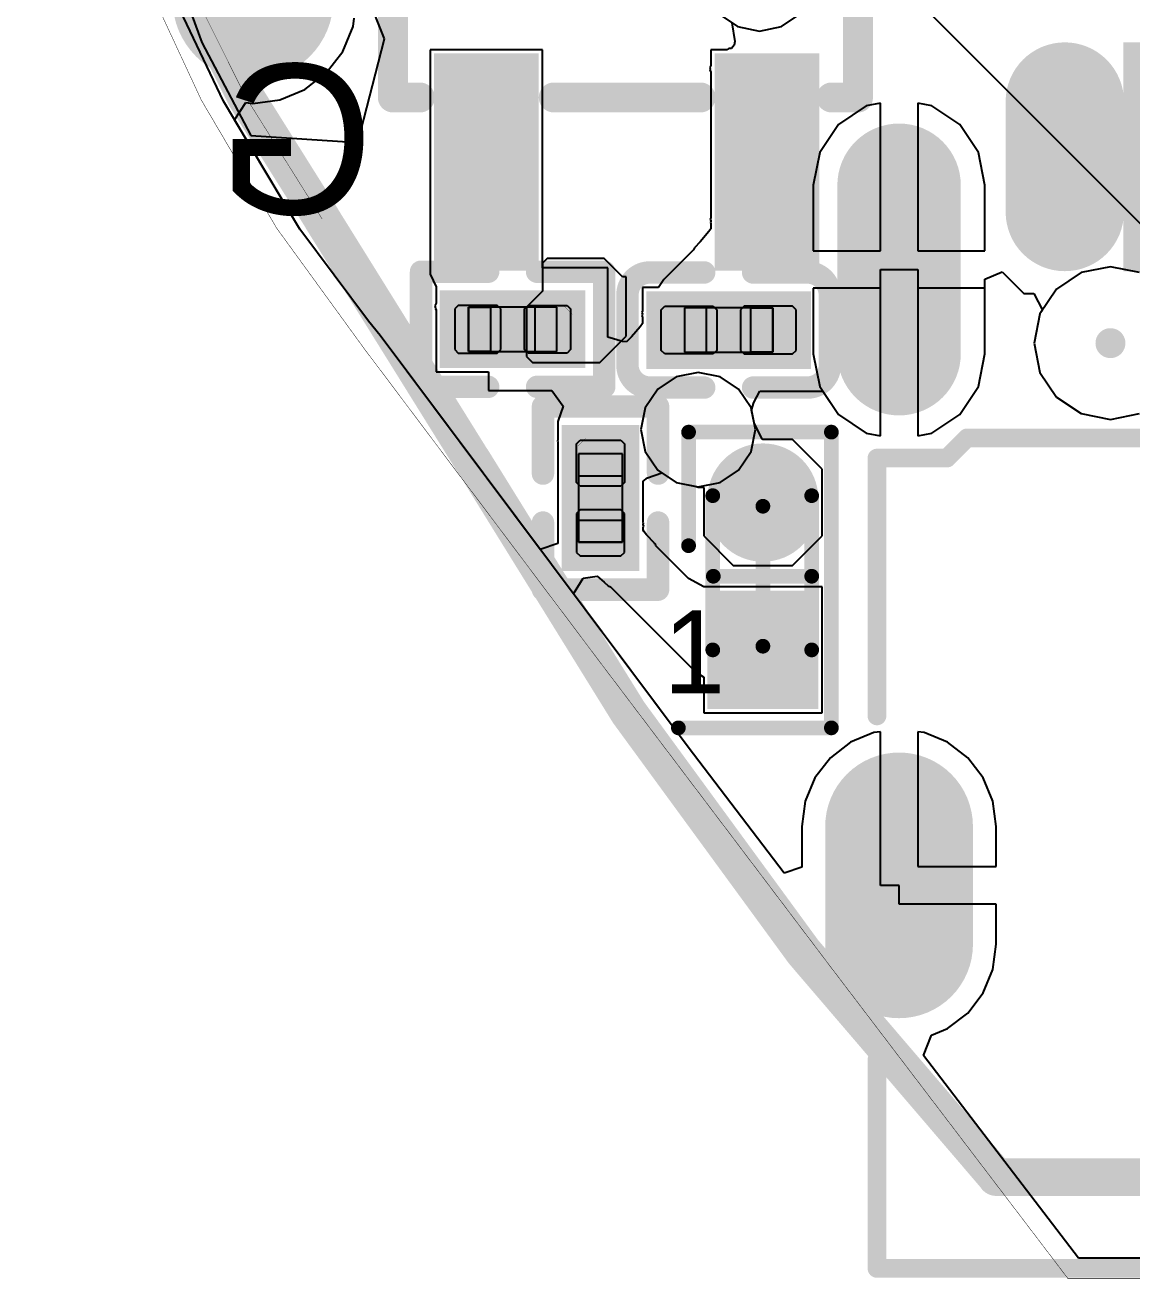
# Model space of a CAD drawing. Header units: millimetres. Extents: x 68 to 210, y 61 to 114.
# Drawn here: x 69.12 to 76.64, y 68.25 to 76.76 of the extents above; entities that cross this region are included whole.
import ezdxf

# ---------------------------------------------------------------- set-up
doc = ezdxf.new("R2010")
doc.units = ezdxf.units.MM
for name, color, linetype in [('BottomLayer', 5, 'Continuous'), ('BottomOverlay', 54, 'Continuous'), ('BottomPaste', 16, 'Continuous'), ('BottomSolder', 6, 'Continuous'), ('KeepOutLayer', 6, 'Continuous'), ('Mechanical13', 56, 'Continuous'), ('Mechanical15', 56, 'Continuous'), ('Mechanical4', 56, 'Continuous'), ('Mechanical5', 56, 'Continuous'), ('MidLayer1', 16, 'Continuous'), ('MidLayer2', 76, 'Continuous'), ('MultiLayer', 9, 'Continuous'), ('TopLayer', 1, 'Continuous'), ('TopOverlay', 2, 'Continuous'), ('TopSolder', 216, 'Continuous')]:
    doc.layers.add(name, color=color, linetype=linetype)

msp = doc.modelspace()

# ---------------------------------------------------------------- linework, layer by layer
at = {"layer": 'BottomLayer'}
for p, q in [((69.8475, 77.9475), (70.3224, 76.6445)), ((71.5645, 76.6699), (71.1454, 77.7138)), ((71.3509, 76.7543), (71.3582, 76.8096)), ((73.921, 76.7797), (73.9426, 76.6514)), ((71.2806, 76.5843), (71.3509, 76.7543)), ((70.3224, 76.6445), (70.6552, 76.0146)), ((71.3816, 75.9663), (71.5645, 76.6699)), ((72.6364, 76.5962), (71.8744, 76.5962)), ((71.8744, 76.5962), (71.8744, 75.0722)), ((72.6364, 75.1149), (72.6364, 76.5962)), ((73.8871, 76.5962), (73.7794, 76.5962)), ((73.7794, 76.5962), (73.7794, 76.4893)), ((73.9023, 76.6035), (73.8871, 76.5962)), ((73.9197, 76.6044), (73.9023, 76.6035)), ((73.9384, 76.628), (73.9197, 76.6044)), ((73.9426, 76.6514), (73.9384, 76.628)), ((71.1686, 76.4384), (71.2806, 76.5843)), ((71.0227, 76.3265), (71.1686, 76.4384)), ((73.7749, 76.4668), (73.7721, 76.459)), ((73.7721, 76.459), (73.7794, 76.4439)), ((73.7794, 76.4893), (73.7722, 76.4746)), ((73.7722, 76.4746), (73.7749, 76.4668)), ((73.7794, 76.4439), (73.7794, 75.4556)), ((70.6704, 76.2321), (70.8528, 76.2561)), ((70.8528, 76.2561), (71.0227, 76.3265)), ((70.5457, 76.1204), (70.6231, 76.2383)), ((70.6231, 76.2383), (70.6704, 76.2321)), ((70.9898, 75.3795), (70.5457, 76.1204)), ((70.6552, 76.0146), (71.3816, 75.9663)), ((73.7794, 75.4556), (73.775, 75.4453)), ((73.775, 75.4453), (73.7794, 75.4345)), ((73.7794, 75.4332), (73.7768, 75.4221)), ((73.7768, 75.4221), (73.7794, 75.4179)), ((73.7794, 75.4345), (73.7794, 75.4332)), ((73.7794, 75.4179), (73.7794, 75.3813)), ((71.4539, 74.7536), (70.9898, 75.3795)), ((73.7663, 75.3629), (73.7066, 75.2931)), ((73.7794, 75.3813), (73.7663, 75.3629)), ((73.6615, 75.2382), (73.461, 75.0378)), ((73.667, 75.2522), (73.6615, 75.2382)), ((73.7066, 75.2931), (73.667, 75.2522)), ((72.6669, 75.1789), (72.6364, 75.1484)), ((72.6364, 75.1484), (72.6364, 74.9579)), ((73.0555, 75.1789), (72.6669, 75.1789)), ((73.1799, 75.0545), (73.0555, 75.1789)), ((71.8744, 75.0722), (71.8744, 75.0722)), ((71.8744, 75.0722), (71.9133, 74.9879)), ((73.0805, 75.1149), (72.6364, 75.1149)), ((73.0805, 74.6462), (73.0805, 75.1149)), ((74.9299, 73.9759), (74.9299, 75.1048)), ((74.9299, 75.1048), (75.1839, 75.1048)), ((75.1839, 75.1048), (75.1839, 73.9759)), ((75.6396, 75.0402), (75.7569, 75.0888)), ((75.7569, 75.0888), (75.9049, 74.9408)), ((71.9133, 74.9879), (71.9133, 74.8757)), ((73.2053, 75.0545), (73.1799, 75.0545)), ((73.2053, 74.6531), (73.2053, 75.0545)), ((73.4244, 74.983), (73.3146, 74.983)), ((73.3146, 74.983), (73.3146, 74.8196)), ((73.461, 75.0378), (73.4244, 74.983)), ((75.6396, 74.5333), (75.6396, 75.0402)), ((72.6364, 74.9579), (72.5272, 74.8487)), ((75.9049, 74.9408), (75.9707, 74.9408)), ((75.9707, 74.9408), (76.0306, 74.8288)), ((71.9133, 74.8757), (71.9059, 74.8578)), ((71.9059, 74.8578), (71.909, 74.8504)), ((71.909, 74.8504), (71.9067, 74.8427)), ((71.9067, 74.8427), (71.9133, 74.8307)), ((71.9133, 74.8307), (71.9133, 74.4099)), ((72.5272, 74.8487), (72.5272, 74.5134)), ((73.3146, 74.8196), (73.3108, 74.8123)), ((73.3108, 74.8123), (73.3144, 74.8009)), ((76.0134, 74.803), (75.974, 74.6048)), ((76.0306, 74.8288), (76.0134, 74.803)), ((71.5352, 74.6558), (71.4539, 74.7536)), ((73.3146, 74.7387), (73.299, 74.7166)), ((73.3144, 74.8009), (73.3106, 74.7895)), ((73.3106, 74.7895), (73.3146, 74.7817)), ((73.3146, 74.7817), (73.3146, 74.7387)), ((72.6206, 73.2043), (71.5352, 74.6558)), ((71.5352, 74.6558), (71.5352, 74.6558)), ((73.025, 74.4728), (73.2053, 74.6531)), ((73.1801, 74.6152), (73.0805, 74.6462)), ((73.2407, 74.6482), (73.2075, 74.614)), ((73.299, 74.7166), (73.2407, 74.6482)), ((73.2075, 74.614), (73.1801, 74.6152)), ((75.974, 74.6048), (76.0134, 74.4066)), ((72.5272, 74.5134), (72.5678, 74.4728)), ((72.5678, 74.4728), (73.025, 74.4728)), ((75.5952, 74.3103), (75.6396, 74.5333)), ((71.9133, 74.4099), (72.2694, 74.4099)), ((72.2694, 74.4099), (72.2694, 74.2829)), ((76.0134, 74.4066), (76.1257, 74.2386)), ((75.4689, 74.1213), (75.5952, 74.3103)), ((72.2694, 74.2829), (72.6995, 74.2829)), ((72.6995, 74.2829), (72.7754, 74.1764)), ((74.071, 74.2025), (74.1113, 74.278)), ((74.1113, 74.278), (74.5402, 74.278)), ((74.5402, 74.278), (74.6449, 74.1213)), ((76.1257, 74.2386), (76.2937, 74.1263)), ((72.7754, 74.1764), (72.7411, 74.0736)), ((74.0551, 74.151), (74.071, 74.2025)), ((74.0723, 74.0643), (74.0551, 74.151)), ((76.2937, 74.1263), (76.4919, 74.0869)), ((76.4919, 74.0869), (76.6901, 74.1263)), ((72.7411, 74.0736), (72.7411, 74.0736)), ((72.7411, 74.0736), (72.7411, 73.9483)), ((74.1267, 73.9528), (74.0723, 74.0643)), ((74.6449, 74.1213), (74.8339, 73.995)), ((75.2799, 73.995), (75.4689, 74.1213)), ((74.1316, 73.9498), (74.1267, 73.9528)), ((74.8339, 73.995), (74.9299, 73.9759)), ((75.1839, 73.9759), (75.2799, 73.995)), ((72.7411, 73.9483), (72.7379, 73.9405)), ((72.7379, 73.9405), (72.7411, 73.9327)), ((72.7411, 73.9258), (72.7395, 73.9193)), ((72.7395, 73.9193), (72.7411, 73.9167)), ((72.7411, 73.9327), (72.7411, 73.9258)), ((72.7411, 73.9167), (72.7411, 73.2444)), ((74.3334, 73.9498), (74.1316, 73.9498)), ((74.5344, 73.7488), (74.3334, 73.9498)), ((73.3489, 73.6911), (73.4461, 73.7249)), ((73.4461, 73.7249), (73.5444, 73.6592)), ((74.5344, 73.2968), (74.5344, 73.7488)), ((73.3191, 73.6686), (73.3489, 73.6911)), ((73.3191, 73.3907), (73.3191, 73.6686)), ((73.5444, 73.6592), (73.6804, 73.6322)), ((73.6804, 73.6322), (73.6929, 73.6267)), ((73.6929, 73.6267), (73.7165, 73.6263)), ((73.7165, 73.6263), (73.7304, 73.6251)), ((73.7304, 73.6251), (73.7304, 73.625)), ((73.7304, 73.625), (73.7304, 73.2968)), ((73.3226, 73.3845), (73.3191, 73.3907)), ((73.3191, 73.3528), (73.3233, 73.3617)), ((73.3193, 73.373), (73.3226, 73.3845)), ((73.3233, 73.3617), (73.3193, 73.373)), ((73.3191, 73.336), (73.3191, 73.3528)), ((73.3269, 73.3249), (73.3191, 73.336)), ((73.3432, 73.3048), (73.3269, 73.3249)), ((73.3974, 73.2467), (73.3432, 73.3048)), ((73.7304, 73.2968), (73.9314, 73.0958)), ((74.3334, 73.0958), (74.5344, 73.2968)), ((72.7411, 73.2444), (72.6206, 73.2043)), ((73.399, 73.2424), (73.3974, 73.2467)), ((73.403, 73.2403), (73.399, 73.2424)), ((73.4066, 73.2284), (73.403, 73.2403)), ((73.6279, 73.0071), (73.4066, 73.2284)), ((72.9129, 73.009), (73.0073, 73.0244)), ((73.0073, 73.0244), (73.0076, 73.0242)), ((73.0076, 73.0242), (73.0552, 72.9837)), ((73.9314, 73.0958), (74.3334, 73.0958)), ((72.8457, 72.9034), (72.9129, 73.009)), ((73.0552, 72.9837), (73.0831, 72.9568)), ((73.0831, 72.9568), (73.0982, 72.9508)), ((73.0982, 72.9508), (73.6727, 72.3763)), ((73.7304, 72.9498), (73.6279, 73.0071)), ((74.5344, 72.9498), (73.7304, 72.9498)), ((73.7304, 72.9498), (73.7304, 72.9498)), ((73.7304, 72.9498), (73.7304, 72.9498)), ((74.5344, 72.0958), (74.5344, 72.9498)), ((73.624, 71.8625), (72.8457, 72.9034)), ((73.6727, 72.3763), (73.6727, 72.3763)), ((73.6727, 72.3763), (73.7304, 72.3377)), ((73.7304, 72.3377), (73.7304, 72.0958)), ((73.7304, 72.0958), (74.5344, 72.0958)), ((74.8862, 71.962), (74.7271, 71.8961)), ((74.9299, 71.9677), (74.8862, 71.962)), ((74.9299, 70.9248), (74.9299, 71.9677)), ((75.2276, 71.962), (75.1839, 71.9677)), ((75.1839, 71.9677), (75.1839, 71.0518)), ((75.3867, 71.8961), (75.2276, 71.962)), ((74.277, 71.0085), (73.624, 71.8625)), ((74.7271, 71.8961), (74.5905, 71.7913)), ((75.5233, 71.7913), (75.3867, 71.8961)), ((74.5905, 71.7913), (74.4856, 71.6546)), ((75.6282, 71.6546), (75.5233, 71.7913)), ((74.4856, 71.6546), (74.4197, 71.4956)), ((75.6941, 71.4956), (75.6282, 71.6546)), ((74.4197, 71.4956), (74.3973, 71.3248)), ((75.7165, 71.3248), (75.6941, 71.4956)), ((74.3973, 71.3248), (74.3973, 71.0492)), ((75.7165, 71.0518), (75.7165, 71.3248)), ((74.3973, 71.0492), (74.277, 71.0085)), ((75.1839, 71.0518), (75.7165, 71.0518)), ((75.0569, 70.9248), (74.9299, 70.9248)), ((75.0569, 70.7978), (75.0569, 70.9248)), ((75.7165, 70.7978), (75.0569, 70.7978)), ((75.7165, 70.5248), (75.7165, 70.7978)), ((75.6941, 70.3541), (75.7165, 70.5248)), ((75.6282, 70.195), (75.6941, 70.3541)), ((75.5233, 70.0584), (75.6282, 70.195)), ((75.3867, 69.9536), (75.5233, 70.0584)), ((75.2778, 69.9085), (75.3867, 69.9536)), ((75.2236, 69.7703), (75.2778, 69.9085)), ((76.2756, 68.3943), (75.2236, 69.7703)), ((82.4761, 68.3943), (76.2756, 68.3943))]:
    msp.add_line(p, q, dxfattribs=at)
for points, const_width in [([(70.4482, 76.9366, 1), (70.8927, 76.9366, 1)], 0.4445), ([(76.0319, 76.2448, 1), (76.3319, 76.2448, 1)], 0.3), ([(74.8981, 75.6763, 1), (75.2156, 75.6763, 1)], 0.3175), ([(76.0319, 75.4948, 1), (76.3319, 75.4948, 1)], 0.3), ([(74.8981, 74.5333, 1), (75.2156, 74.5333, 1)], 0.3175), ([(73.9949, 73.5478, 1), (74.2699, 73.5478, 1)], 0.275), ([(73.9949, 73.4978, 1), (74.2699, 73.4978, 1)], 0.275), ([(74.8569, 71.3248, 1), (75.2569, 71.3248, 1)], 0.4), ([(74.8569, 70.5248, 1), (75.2569, 70.5248, 1)], 0.4)]:
    msp.add_lwpolyline(points, format="xyb", close=True, dxfattribs=dict(at, const_width=const_width))
for points, const_width in [([(76.1819, 75.4948), (76.1819, 76.2448)], 0.6), ([(75.0569, 75.6763), (75.0569, 74.5333)], 0.635), ([(74.1324, 73.5478), (74.1324, 73.4978)], 0.55), ([(75.0569, 71.3248), (75.0569, 70.5248)], 0.8)]:
    msp.add_lwpolyline(points, dxfattribs=dict(at, const_width=const_width))
for points in [[(72.5094, 76.4692), (72.0014, 76.4692), (72.5094, 75.1992), (72.0014, 75.1992)], [(74.4144, 76.4692), (73.9064, 76.4692), (74.4144, 75.1992), (73.9064, 75.1992)], [(72.0403, 74.5369), (72.3434, 74.5369), (72.0403, 74.8609), (72.3434, 74.8609)], [(72.5234, 74.5369), (72.8265, 74.5369), (72.5234, 74.8609), (72.8265, 74.8609)], [(73.8101, 74.856), (73.4416, 74.856), (73.8101, 74.532), (73.4416, 74.532)], [(74.3585, 74.856), (73.99, 74.856), (74.3585, 74.532), (73.99, 74.532)], [(73.1921, 73.6434), (73.1921, 73.9466), (72.8681, 73.6434), (72.8681, 73.9466)], [(73.1921, 73.1603), (73.1921, 73.4635), (72.8681, 73.1603), (72.8681, 73.4635)], [(73.8574, 72.2228), (74.4074, 72.2228), (73.8574, 72.8228), (74.4074, 72.8228)]]:
    msp.add_solid(points, dxfattribs=at)
at = {"layer": 'BottomOverlay'}
for points, const_width in [([(71.6204, 76.2722), (71.6204, 77.8662)], 0.2032), ([(74.7782, 76.2722), (74.7782, 77.8662)], 0.2032), ([(71.6204, 76.2722), (71.8044, 76.2722)], 0.2032), ([(72.7126, 76.2722), (73.7094, 76.2722)], 0.2032), ([(74.5984, 76.2722), (74.7782, 76.2722)], 0.2032), ([(71.8117, 74.3083), (71.8117, 75.0895)], 0.1524), ([(71.8117, 75.0895), (72.2672, 75.0895)], 0.1524), ([(72.5996, 75.0895), (73.0551, 75.0895)], 0.1524), ([(73.0551, 74.3083), (73.0551, 75.0895)], 0.1524), ([(73.3654, 75.0846), (73.7339, 75.0846)], 0.1524), ([(74.0662, 75.0846), (74.4347, 75.0846)], 0.1524), ([(73.213, 74.4558), (73.213, 74.9322)], 0.1524), ([(74.5871, 74.4558), (74.5871, 74.9322)], 0.1524), ([(71.8117, 74.3083), (72.2672, 74.3083)], 0.1524), ([(72.5996, 74.3083), (73.0551, 74.3083)], 0.1524), ([(73.3654, 74.3034), (73.7339, 74.3034)], 0.1524), ([(74.0662, 74.3034), (74.4347, 74.3034)], 0.1524), ([(72.6395, 74.1752), (73.4207, 74.1752)], 0.1524), ([(72.6395, 73.7196), (72.6395, 74.1752)], 0.1524), ([(73.4207, 73.7196), (73.4207, 74.1752)], 0.1524), ([(73.628, 73.2301), (73.628, 74.001)], 0.1), ([(73.628, 74.001), (74.5973, 74.001)], 0.1), ([(74.5973, 71.9937), (74.5973, 74.001)], 0.1), ([(75.3819, 73.8248), (75.5189, 73.9618)], 0.127), ([(75.5189, 73.9618), (83.2949, 73.9618)], 0.127), ([(74.9069, 72.0748), (74.9069, 73.8248)], 0.127), ([(74.9069, 73.8248), (75.3819, 73.8248)], 0.127), ([(72.6395, 72.9317), (72.6395, 73.3873)], 0.1524), ([(73.4207, 72.9317), (73.4207, 73.3873)], 0.1524), ([(72.6395, 72.9317), (73.4207, 72.9317)], 0.1524), ([(73.5588, 71.9937), (74.5973, 71.9937)], 0.1), ([(74.9069, 68.3248), (74.9069, 69.7427)], 0.127), ([(74.9069, 68.3248), (83.8319, 68.3248)], 0.127)]:
    msp.add_lwpolyline(points, dxfattribs=dict(at, const_width=const_width))
for points, const_width in [([(71.5696, 76.2722, 1), (71.6712, 76.2722, 1)], 0.1016), ([(71.5696, 76.2722, 1), (71.6712, 76.2722, 1)], 0.1016), ([(71.7536, 76.2722, 1), (71.8552, 76.2722, 1)], 0.1016), ([(72.6618, 76.2722, 1), (72.7634, 76.2722, 1)], 0.1016), ([(73.6586, 76.2722, 1), (73.7602, 76.2722, 1)], 0.1016), ([(74.5476, 76.2722, 1), (74.6492, 76.2722, 1)], 0.1016), ([(74.7274, 76.2722, 1), (74.829, 76.2722, 1)], 0.1016), ([(74.7274, 76.2722, 1), (74.829, 76.2722, 1)], 0.1016), ([(71.7736, 75.0895, 1), (71.8498, 75.0895, 1)], 0.0762), ([(71.7736, 75.0895, 1), (71.8498, 75.0895, 1)], 0.0762), ([(72.2291, 75.0895, 1), (72.3053, 75.0895, 1)], 0.0762), ([(72.5615, 75.0895, 1), (72.6377, 75.0895, 1)], 0.0762), ([(73.017, 75.0895, 1), (73.0932, 75.0895, 1)], 0.0762), ([(73.017, 75.0895, 1), (73.0932, 75.0895, 1)], 0.0762), ([(73.3273, 75.0846, 1), (73.4035, 75.0846, 1)], 0.0762), ([(73.3273, 75.0846, 1), (73.4035, 75.0846, 1)], 0.0762), ([(73.6958, 75.0846, 1), (73.772, 75.0846, 1)], 0.0762), ([(74.0281, 75.0846, 1), (74.1043, 75.0846, 1)], 0.0762), ([(74.3966, 75.0846, 1), (74.4728, 75.0846, 1)], 0.0762), ([(74.3966, 75.0846, 1), (74.4728, 75.0846, 1)], 0.0762), ([(73.1749, 74.9322, 1), (73.2511, 74.9322, 1)], 0.0762), ([(73.1749, 74.9322, 1), (73.2511, 74.9322, 1)], 0.0762), ([(74.549, 74.9322, 1), (74.6252, 74.9322, 1)], 0.0762), ([(74.549, 74.9322, 1), (74.6252, 74.9322, 1)], 0.0762), ([(73.1749, 74.4558, 1), (73.2511, 74.4558, 1)], 0.0762), ([(73.1749, 74.4558, 1), (73.2511, 74.4558, 1)], 0.0762), ([(74.549, 74.4558, 1), (74.6252, 74.4558, 1)], 0.0762), ([(74.549, 74.4558, 1), (74.6252, 74.4558, 1)], 0.0762), ([(71.7736, 74.3083, 1), (71.8498, 74.3083, 1)], 0.0762), ([(71.7736, 74.3083, 1), (71.8498, 74.3083, 1)], 0.0762), ([(72.2291, 74.3083, 1), (72.3053, 74.3083, 1)], 0.0762), ([(72.5615, 74.3083, 1), (72.6377, 74.3083, 1)], 0.0762), ([(73.017, 74.3083, 1), (73.0932, 74.3083, 1)], 0.0762), ([(73.017, 74.3083, 1), (73.0932, 74.3083, 1)], 0.0762), ([(73.3273, 74.3034, 1), (73.4035, 74.3034, 1)], 0.0762), ([(73.3273, 74.3034, 1), (73.4035, 74.3034, 1)], 0.0762), ([(73.6958, 74.3034, 1), (73.772, 74.3034, 1)], 0.0762), ([(74.0281, 74.3034, 1), (74.1043, 74.3034, 1)], 0.0762), ([(74.3966, 74.3034, 1), (74.4728, 74.3034, 1)], 0.0762), ([(74.3966, 74.3034, 1), (74.4728, 74.3034, 1)], 0.0762), ([(72.6014, 74.1752, 1), (72.6776, 74.1752, 1)], 0.0762), ([(72.6014, 74.1752, 1), (72.6776, 74.1752, 1)], 0.0762), ([(73.3826, 74.1752, 1), (73.4588, 74.1752, 1)], 0.0762), ([(73.3826, 74.1752, 1), (73.4588, 74.1752, 1)], 0.0762), ([(73.603, 74.001, 1), (73.653, 74.001, 1)], 0.05), ([(73.603, 74.001, 1), (73.653, 74.001, 1)], 0.05), ([(74.5723, 74.001, 1), (74.6223, 74.001, 1)], 0.05), ([(74.5723, 74.001, 1), (74.6223, 74.001, 1)], 0.05), ([(75.4871, 73.9618, 1), (75.5506, 73.9618, 1)], 0.0635), ([(75.4871, 73.9618, 1), (75.5506, 73.9618, 1)], 0.0635), ([(74.8751, 73.8248, 1), (74.9386, 73.8248, 1)], 0.0635), ([(74.8751, 73.8248, 1), (74.9386, 73.8248, 1)], 0.0635), ([(75.3502, 73.8248, 1), (75.4137, 73.8248, 1)], 0.0635), ([(75.3502, 73.8248, 1), (75.4137, 73.8248, 1)], 0.0635), ([(72.6014, 73.7196, 1), (72.6776, 73.7196, 1)], 0.0762), ([(73.3826, 73.7196, 1), (73.4588, 73.7196, 1)], 0.0762), ([(72.6014, 73.3873, 1), (72.6776, 73.3873, 1)], 0.0762), ([(73.3826, 73.3873, 1), (73.4588, 73.3873, 1)], 0.0762), ([(73.603, 73.2301, 1), (73.653, 73.2301, 1)], 0.05), ([(72.6014, 72.9317, 1), (72.6776, 72.9317, 1)], 0.0762), ([(72.6014, 72.9317, 1), (72.6776, 72.9317, 1)], 0.0762), ([(73.3826, 72.9317, 1), (73.4588, 72.9317, 1)], 0.0762), ([(73.3826, 72.9317, 1), (73.4588, 72.9317, 1)], 0.0762), ([(74.8751, 72.0748, 1), (74.9386, 72.0748, 1)], 0.0635), ([(73.5338, 71.9937, 1), (73.5838, 71.9937, 1)], 0.05), ([(74.5723, 71.9937, 1), (74.6223, 71.9937, 1)], 0.05), ([(74.5723, 71.9937, 1), (74.6223, 71.9937, 1)], 0.05), ([(74.8751, 69.7427, 1), (74.9386, 69.7427, 1)], 0.0635), ([(74.8752, 68.3248, 1), (74.9387, 68.3248, 1)], 0.0635), ([(74.8751, 68.3248, 1), (74.9386, 68.3248, 1)], 0.0635)]:
    msp.add_lwpolyline(points, format="xyb", close=True, dxfattribs=dict(at, const_width=const_width))
at = {"layer": 'BottomOverlay', "const_width": 0.1524}
for points in [[(73.213, 74.9322, -0.414214), (73.3654, 75.0846)], [(74.4347, 75.0846, -0.414214), (74.5871, 74.9322)], [(73.3654, 74.3034, -0.414214), (73.213, 74.4558)], [(74.5871, 74.4558, -0.414214), (74.4347, 74.3034)]]:
    msp.add_lwpolyline(points, format="xyb", dxfattribs=at)
at = {"layer": 'BottomPaste'}
for p, q in [((72.0643, 74.8609), (72.0403, 74.8369)), ((72.0403, 74.8369), (72.0403, 74.5609)), ((72.3284, 74.8609), (72.0643, 74.8609)), ((72.3524, 74.8369), (72.3284, 74.8609)), ((72.3524, 74.5609), (72.3524, 74.8369)), ((72.5144, 74.8369), (72.5384, 74.8609)), ((72.5144, 74.5609), (72.5144, 74.8369)), ((72.5384, 74.8609), (72.8026, 74.8609)), ((72.8026, 74.8609), (72.8265, 74.8369)), ((72.8265, 74.8369), (72.8265, 74.5609)), ((73.4416, 74.832), (73.4656, 74.856)), ((73.4416, 74.556), (73.4416, 74.832)), ((73.4656, 74.856), (73.795, 74.856)), ((73.795, 74.856), (73.819, 74.832)), ((73.819, 74.832), (73.819, 74.556)), ((74.005, 74.856), (73.981, 74.832)), ((73.981, 74.832), (73.981, 74.556)), ((74.3345, 74.856), (74.005, 74.856)), ((74.3585, 74.832), (74.3345, 74.856)), ((74.3585, 74.556), (74.3585, 74.832)), ((72.0403, 74.5609), (72.0643, 74.5369)), ((72.3284, 74.5369), (72.3524, 74.5609)), ((72.5384, 74.5369), (72.5144, 74.5609)), ((72.8265, 74.5609), (72.8026, 74.5369)), ((73.4656, 74.532), (73.4416, 74.556)), ((73.819, 74.556), (73.795, 74.532)), ((73.981, 74.556), (74.005, 74.532)), ((74.3345, 74.532), (74.3585, 74.556)), ((72.0643, 74.5369), (72.3284, 74.5369)), ((72.8026, 74.5369), (72.5384, 74.5369)), ((73.795, 74.532), (73.4656, 74.532)), ((74.005, 74.532), (74.3345, 74.532)), ((72.8681, 73.9226), (72.8921, 73.9466)), ((72.8681, 73.6585), (72.8681, 73.9226)), ((72.8921, 73.9466), (73.1681, 73.9466)), ((73.1681, 73.9466), (73.1921, 73.9226)), ((73.1921, 73.9226), (73.1921, 73.6585)), ((72.8921, 73.6345), (72.8681, 73.6585)), ((73.1681, 73.6345), (72.8921, 73.6345)), ((73.1921, 73.6585), (73.1681, 73.6345)), ((72.8921, 73.4725), (72.8681, 73.4484)), ((72.8681, 73.4484), (72.8681, 73.1843)), ((73.1681, 73.4725), (72.8921, 73.4725)), ((73.1921, 73.4484), (73.1681, 73.4725)), ((73.1921, 73.1843), (73.1921, 73.4484)), ((72.8681, 73.1843), (72.8921, 73.1603)), ((72.8921, 73.1603), (73.1681, 73.1603)), ((73.1681, 73.1603), (73.1921, 73.1843))]:
    msp.add_line(p, q, dxfattribs=at)
for points, const_width in [([(70.4482, 76.9366, 1), (70.8927, 76.9366, 1)], 0.4445), ([(76.0319, 76.2448, 1), (76.3319, 76.2448, 1)], 0.3), ([(76.0319, 75.4948, 1), (76.3319, 75.4948, 1)], 0.3), ([(73.9949, 73.5478, 1), (74.2699, 73.5478, 1)], 0.275), ([(73.9949, 73.4978, 1), (74.2699, 73.4978, 1)], 0.275)]:
    msp.add_lwpolyline(points, format="xyb", close=True, dxfattribs=dict(at, const_width=const_width))
for points, const_width in [([(76.1819, 75.4948), (76.1819, 76.2448)], 0.6), ([(74.1324, 73.5478), (74.1324, 73.4978)], 0.55)]:
    msp.add_lwpolyline(points, dxfattribs=dict(at, const_width=const_width))
for points in [[(72.5094, 76.4692), (72.0014, 76.4692), (72.5094, 75.1992), (72.0014, 75.1992)], [(74.4144, 76.4692), (73.9064, 76.4692), (74.4144, 75.1992), (73.9064, 75.1992)], [(72.0403, 74.5369), (72.3434, 74.5369), (72.0403, 74.8609), (72.3434, 74.8609)], [(72.5234, 74.5369), (72.8265, 74.5369), (72.5234, 74.8609), (72.8265, 74.8609)], [(73.8101, 74.856), (73.4416, 74.856), (73.8101, 74.532), (73.4416, 74.532)], [(74.3585, 74.856), (73.99, 74.856), (74.3585, 74.532), (73.99, 74.532)], [(73.1921, 73.6434), (73.1921, 73.9466), (72.8681, 73.6434), (72.8681, 73.9466)], [(73.1921, 73.1603), (73.1921, 73.4635), (72.8681, 73.1603), (72.8681, 73.4635)], [(73.8574, 72.2228), (74.4074, 72.2228), (73.8574, 72.8228), (74.4074, 72.8228)]]:
    msp.add_solid(points, dxfattribs=at)
at = {"layer": 'BottomSolder'}
for points, const_width in [([(70.3974, 76.9366, 1), (70.9435, 76.9366, 1)], 0.5461), ([(75.9811, 76.2448, 1), (76.3827, 76.2448, 1)], 0.4016), ([(74.8473, 75.6763, 1), (75.2664, 75.6763, 1)], 0.4191), ([(75.9811, 75.4948, 1), (76.3827, 75.4948, 1)], 0.4016), ([(74.8473, 74.5333, 1), (75.2664, 74.5333, 1)], 0.4191), ([(76.4411, 74.6048, 1), (76.5427, 74.6048, 1)], 0.1016), ([(73.9441, 73.5478, 1), (74.3207, 73.5478, 1)], 0.3766), ([(73.9441, 73.4978, 1), (74.3207, 73.4978, 1)], 0.3766), ([(74.8061, 71.3248, 1), (75.3077, 71.3248, 1)], 0.5016), ([(74.8061, 70.5248, 1), (75.3077, 70.5248, 1)], 0.5016)]:
    msp.add_lwpolyline(points, format="xyb", close=True, dxfattribs=dict(at, const_width=const_width))
for points, const_width in [([(76.1819, 75.4948), (76.1819, 76.2448)], 0.8032), ([(75.0569, 75.6763), (75.0569, 74.5333)], 0.8382), ([(74.1324, 73.5478), (74.1324, 73.4978)], 0.7532), ([(75.0569, 71.3248), (75.0569, 70.5248)], 1.0032)]:
    msp.add_lwpolyline(points, dxfattribs=dict(at, const_width=const_width))
for points in [[(77.3835, 76.6464), (76.5803, 76.6464), (77.3835, 75.0932), (76.5803, 75.0932)], [(72.611, 76.5708), (71.8998, 76.5708), (72.611, 75.0976), (71.8998, 75.0976)], [(74.516, 76.5708), (73.8048, 76.5708), (74.516, 75.0976), (73.8048, 75.0976)], [(71.9387, 74.4353), (72.445, 74.4353), (71.9387, 74.9625), (72.445, 74.9625)], [(72.4218, 74.4353), (72.9281, 74.4353), (72.4218, 74.9625), (72.9281, 74.9625)], [(73.9117, 74.9576), (73.34, 74.9576), (73.9117, 74.4304), (73.34, 74.4304)], [(74.4601, 74.9576), (73.8884, 74.9576), (74.4601, 74.4304), (73.8884, 74.4304)], [(73.2937, 73.5418), (73.2937, 74.0482), (72.7665, 73.5418), (72.7665, 74.0482)], [(73.2937, 73.0587), (73.2937, 73.5651), (72.7665, 73.0587), (72.7665, 73.5651)], [(73.7558, 72.1212), (74.509, 72.1212), (73.7558, 72.9244), (74.509, 72.9244)]]:
    msp.add_solid(points, dxfattribs=at)
at = {"layer": 'KeepOutLayer', "const_width": 0.003}
for points in [[(71.4228, 74.5715, -0.170555), (69.125, 81.0926)], [(76.2028, 68.257, -0.002255), (71.4228, 74.5715)]]:
    msp.add_lwpolyline(points, format="xyb", dxfattribs=at)
at = {"layer": 'KeepOutLayer', "const_width": 0.0015}
for points in [[(71.4221, 74.5715, 1), (71.4236, 74.5715, 1)], [(71.4221, 74.5715, 1), (71.4236, 74.5715, 1)], [(76.2021, 68.257, 1), (76.2036, 68.257, 1)], [(76.2021, 68.2552, 1), (76.2036, 68.2552, 1)]]:
    msp.add_lwpolyline(points, format="xyb", close=True, dxfattribs=at)
at = {"layer": 'KeepOutLayer', "const_width": 0.003}
msp.add_lwpolyline([(76.2028, 68.2552), (82.5422, 68.2552)], dxfattribs=at)
at = {"layer": 'Mechanical13', "const_width": 0.1}
for points in [[(73.7921, 72.5228), (73.7921, 73.5697)], [(73.7921, 73.5697), (74.4637, 73.5697)], [(74.4637, 72.5228), (74.4637, 73.5697)], [(73.7921, 72.5228), (74.4637, 72.5228)]]:
    msp.add_lwpolyline(points, dxfattribs=at)
at = {"layer": 'Mechanical13', "const_width": 0.05}
for points in [[(73.7671, 73.5697, 1), (73.8171, 73.5697, 1)], [(73.7671, 73.5697, 1), (73.8171, 73.5697, 1)], [(74.4387, 73.5697, 1), (74.4887, 73.5697, 1)], [(74.4387, 73.5697, 1), (74.4887, 73.5697, 1)], [(73.7671, 72.5228, 1), (73.8171, 72.5228, 1)], [(73.7671, 72.5228, 1), (73.8171, 72.5228, 1)], [(74.4387, 72.5228, 1), (74.4887, 72.5228, 1)], [(74.4387, 72.5228, 1), (74.4887, 72.5228, 1)]]:
    msp.add_lwpolyline(points, format="xyb", close=True, dxfattribs=at)
at = {"layer": 'Mechanical15'}
for points, const_width in [([(72.7876, 74.8513), (72.8384, 74.8005)], 0.00254), ([(72.8777, 73.9076), (72.9285, 73.9584)], 0.00254), ([(74.1324, 72.5479), (74.1324, 73.4978)], 0.1), ([(73.7959, 73.0228), (74.4637, 73.0228)], 0.1)]:
    msp.add_lwpolyline(points, dxfattribs=dict(at, const_width=const_width))
for points, const_width in [([(72.787, 74.8513, 1), (72.7882, 74.8513, 1)], 0.00127), ([(72.8378, 74.8005, 1), (72.839, 74.8005, 1)], 0.00127), ([(72.9279, 73.9584, 1), (72.9292, 73.9584, 1)], 0.00127), ([(72.8771, 73.9076, 1), (72.8784, 73.9076, 1)], 0.00127), ([(74.1074, 73.4978, 1), (74.1574, 73.4978, 1)], 0.05), ([(73.7709, 73.0228, 1), (73.8209, 73.0228, 1)], 0.05), ([(74.4387, 73.0228, 1), (74.4887, 73.0228, 1)], 0.05), ([(74.1074, 72.5479, 1), (74.1574, 72.5479, 1)], 0.05)]:
    msp.add_lwpolyline(points, format="xyb", close=True, dxfattribs=dict(at, const_width=const_width))
at = {"layer": 'Mechanical4'}
for p, q in [((72.7334, 74.8489), (72.1334, 74.8489)), ((72.1334, 74.8489), (72.1334, 74.5488)), ((72.7334, 74.5488), (72.7334, 74.8489)), ((74.2, 74.844), (73.6, 74.844)), ((73.6, 74.844), (73.6, 74.544)), ((74.2, 74.544), (74.2, 74.844)), ((72.1334, 74.5488), (72.7334, 74.5488)), ((73.6, 74.544), (74.2, 74.544)), ((73.1801, 73.8535), (72.8801, 73.8535)), ((72.8801, 73.8535), (72.8801, 73.2535)), ((73.1801, 73.2535), (73.1801, 73.8535)), ((72.8801, 73.2535), (73.1801, 73.2535))]:
    msp.add_line(p, q, dxfattribs=at)
at = {"layer": 'Mechanical5'}
for p, q in [((72.1334, 74.5488), (72.1334, 74.8489)), ((72.1334, 74.8489), (72.2834, 74.8489)), ((72.2834, 74.8489), (72.2834, 74.5488)), ((72.7334, 74.8489), (72.5834, 74.8489)), ((72.5834, 74.8489), (72.5834, 74.5488)), ((72.7334, 74.5488), (72.7334, 74.8489)), ((73.75, 74.844), (73.6, 74.844)), ((73.6, 74.844), (73.6, 74.544)), ((73.75, 74.544), (73.75, 74.844)), ((74.0501, 74.844), (74.2, 74.844)), ((74.0501, 74.544), (74.0501, 74.844)), ((74.2, 74.844), (74.2, 74.544)), ((72.2834, 74.5488), (72.1334, 74.5488)), ((72.5834, 74.5488), (72.7334, 74.5488)), ((73.6, 74.544), (73.75, 74.544)), ((74.2, 74.544), (74.0501, 74.544)), ((73.1801, 73.8535), (72.8801, 73.8535)), ((72.8801, 73.8535), (72.8801, 73.7035)), ((73.1801, 73.7035), (73.1801, 73.8535)), ((72.8801, 73.7035), (73.1801, 73.7035)), ((72.8801, 73.2535), (72.8801, 73.4034)), ((72.8801, 73.4034), (73.1801, 73.4034)), ((73.1801, 73.4034), (73.1801, 73.2535)), ((73.1801, 73.2535), (72.8801, 73.2535))]:
    msp.add_line(p, q, dxfattribs=at)
at = {"layer": 'MidLayer1'}
for p, q in [((74.2444, 77.8658), (77.0105, 75.0997)), ((70.4701, 76.2465), (70.0379, 77.1603)), ((73.8349, 76.8372), (73.9609, 76.753)), ((74.2582, 76.753), (74.3843, 76.8372)), ((73.9609, 76.753), (74.1096, 76.7234)), ((74.1096, 76.7234), (74.2582, 76.753)), ((70.9898, 75.3795), (70.4701, 76.2465)), ((74.8339, 76.2146), (74.6449, 76.0883)), ((74.9299, 76.2337), (74.8339, 76.2146)), ((74.9299, 75.2318), (74.9299, 76.2337)), ((75.2799, 76.2146), (75.1839, 76.2337)), ((75.1839, 76.2337), (75.1839, 75.2318)), ((75.4689, 76.0883), (75.2799, 76.2146)), ((74.6449, 76.0883), (74.5186, 75.8993)), ((75.5952, 75.8993), (75.4689, 76.0883)), ((74.5186, 75.8993), (74.4742, 75.6763)), ((75.6396, 75.6763), (75.5952, 75.8993)), ((74.4742, 75.6763), (74.4742, 75.2318)), ((75.6396, 75.2318), (75.6396, 75.6763)), ((71.4539, 74.7536), (70.9898, 75.3795)), ((74.4742, 75.2318), (74.9299, 75.2318)), ((75.1839, 75.2318), (75.6396, 75.2318)), ((76.2937, 75.0833), (76.1257, 74.9711)), ((76.4919, 75.1228), (76.2937, 75.0833)), ((76.6901, 75.0833), (76.4919, 75.1228)), ((74.9299, 74.9778), (74.4742, 74.9778)), ((74.4742, 74.9778), (74.4742, 74.5333)), ((74.9299, 73.9759), (74.9299, 74.9778)), ((75.6396, 74.9778), (75.1839, 74.9778)), ((75.1839, 74.9778), (75.1839, 73.9759)), ((75.6396, 74.5333), (75.6396, 74.9778)), ((76.1257, 74.9711), (76.0134, 74.803)), ((76.0134, 74.803), (75.974, 74.6048)), ((71.5352, 74.6558), (71.4539, 74.7536)), ((73.624, 71.8625), (71.5352, 74.6558)), ((71.5352, 74.6558), (71.5352, 74.6558)), ((75.974, 74.6048), (76.0134, 74.4066)), ((74.4742, 74.5333), (74.5186, 74.3103)), ((75.5952, 74.3103), (75.6396, 74.5333)), ((73.5444, 74.377), (73.4183, 74.2928)), ((73.693, 74.4066), (73.5444, 74.377)), ((73.8417, 74.377), (73.693, 74.4066)), ((73.9677, 74.2928), (73.8417, 74.377)), ((76.0134, 74.4066), (76.1257, 74.2386)), ((73.4183, 74.2928), (73.3341, 74.1668)), ((74.0519, 74.1668), (73.9677, 74.2928)), ((74.5186, 74.3103), (74.6449, 74.1213)), ((75.4689, 74.1213), (75.5952, 74.3103)), ((76.1257, 74.2386), (76.2937, 74.1263)), ((73.3341, 74.1668), (73.3046, 74.0181)), ((74.0815, 74.0181), (74.0519, 74.1668)), ((76.2937, 74.1263), (76.4919, 74.0869)), ((76.4919, 74.0869), (76.6901, 74.1263)), ((74.6449, 74.1213), (74.8339, 73.995)), ((75.2799, 73.995), (75.4689, 74.1213)), ((73.3046, 74.0181), (73.3341, 73.8695)), ((74.0519, 73.8695), (74.0815, 74.0181)), ((74.8339, 73.995), (74.9299, 73.9759)), ((75.1839, 73.9759), (75.2799, 73.995)), ((73.3341, 73.8695), (73.4183, 73.7435)), ((73.9677, 73.7435), (74.0519, 73.8695)), ((73.4183, 73.7435), (73.5444, 73.6592)), ((73.8417, 73.6592), (73.9677, 73.7435)), ((73.5444, 73.6592), (73.693, 73.6297)), ((73.693, 73.6297), (73.8417, 73.6592)), ((74.8862, 71.962), (74.7271, 71.8961)), ((74.9299, 71.9677), (74.8862, 71.962)), ((74.9299, 70.9248), (74.9299, 71.9677)), ((75.2276, 71.962), (75.1839, 71.9677)), ((75.1839, 71.9677), (75.1839, 71.0518)), ((75.3867, 71.8961), (75.2276, 71.962)), ((74.277, 71.0085), (73.624, 71.8625)), ((74.7271, 71.8961), (74.5905, 71.7913)), ((75.5233, 71.7913), (75.3867, 71.8961)), ((74.5905, 71.7913), (74.4856, 71.6546)), ((75.6282, 71.6546), (75.5233, 71.7913)), ((74.4856, 71.6546), (74.4197, 71.4956)), ((75.6941, 71.4956), (75.6282, 71.6546)), ((74.4197, 71.4956), (74.3973, 71.3248)), ((75.7165, 71.3248), (75.6941, 71.4956)), ((74.3973, 71.3248), (74.3973, 71.0492)), ((75.7165, 71.0518), (75.7165, 71.3248)), ((74.3973, 71.0492), (74.277, 71.0085)), ((75.1839, 71.0518), (75.7165, 71.0518)), ((75.0569, 70.9248), (74.9299, 70.9248)), ((75.0569, 70.7978), (75.0569, 70.9248)), ((75.7165, 70.7978), (75.0569, 70.7978)), ((75.7165, 70.5248), (75.7165, 70.7978)), ((75.6941, 70.3541), (75.7165, 70.5248)), ((75.6282, 70.195), (75.6941, 70.3541)), ((75.5233, 70.0584), (75.6282, 70.195)), ((75.3867, 69.9536), (75.5233, 70.0584)), ((75.2778, 69.9085), (75.3867, 69.9536)), ((75.2236, 69.7703), (75.2778, 69.9085)), ((76.2756, 68.3943), (75.2236, 69.7703)), ((82.4761, 68.3943), (76.2756, 68.3943))]:
    msp.add_line(p, q, dxfattribs=at)
for points, const_width in [([(75.0569, 75.6763), (75.0569, 74.5333)], 0.635), ([(75.0569, 71.3248), (75.0569, 70.5248)], 0.8)]:
    msp.add_lwpolyline(points, dxfattribs=dict(at, const_width=const_width))
for points, const_width in [([(74.8981, 75.6763, 1), (75.2156, 75.6763, 1)], 0.3175), ([(74.8981, 74.5333, 1), (75.2156, 74.5333, 1)], 0.3175), ([(74.8569, 71.3248, 1), (75.2569, 71.3248, 1)], 0.4), ([(74.8569, 70.5248, 1), (75.2569, 70.5248, 1)], 0.4)]:
    msp.add_lwpolyline(points, format="xyb", close=True, dxfattribs=dict(at, const_width=const_width))
at = {"layer": 'MidLayer2'}
for p, q in [((70.4701, 76.2465), (70.0379, 77.1603)), ((73.8349, 76.8372), (73.9609, 76.753)), ((74.2582, 76.753), (74.3843, 76.8372)), ((73.9609, 76.753), (74.1096, 76.7234)), ((74.1096, 76.7234), (74.2582, 76.753)), ((70.9898, 75.3795), (70.4701, 76.2465)), ((74.8339, 76.2146), (74.6449, 76.0883)), ((74.9299, 76.2337), (74.8339, 76.2146)), ((74.9299, 75.2318), (74.9299, 76.2337)), ((75.2799, 76.2146), (75.1839, 76.2337)), ((75.1839, 76.2337), (75.1839, 75.2318)), ((75.4689, 76.0883), (75.2799, 76.2146)), ((74.6449, 76.0883), (74.5186, 75.8993)), ((75.5952, 75.8993), (75.4689, 76.0883)), ((74.5186, 75.8993), (74.4742, 75.6763)), ((75.6396, 75.6763), (75.5952, 75.8993)), ((74.4742, 75.6763), (74.4742, 75.2318)), ((75.6396, 75.2318), (75.6396, 75.6763)), ((71.4539, 74.7536), (70.9898, 75.3795)), ((74.4742, 75.2318), (74.9299, 75.2318)), ((75.1839, 75.2318), (75.6396, 75.2318)), ((76.2937, 75.0833), (76.1257, 74.9711)), ((76.4919, 75.1228), (76.2937, 75.0833)), ((76.6901, 75.0833), (76.4919, 75.1228)), ((74.9299, 74.9778), (74.4742, 74.9778)), ((74.4742, 74.9778), (74.4742, 74.5333)), ((74.9299, 73.9759), (74.9299, 74.9778)), ((75.6396, 74.9778), (75.1839, 74.9778)), ((75.1839, 74.9778), (75.1839, 73.9759)), ((75.6396, 74.5333), (75.6396, 74.9778)), ((76.1257, 74.9711), (76.0134, 74.803)), ((76.0134, 74.803), (75.974, 74.6048)), ((71.5352, 74.6558), (71.4539, 74.7536)), ((73.624, 71.8625), (71.5352, 74.6558)), ((71.5352, 74.6558), (71.5352, 74.6558)), ((75.974, 74.6048), (76.0134, 74.4066)), ((74.4742, 74.5333), (74.5186, 74.3103)), ((75.5952, 74.3103), (75.6396, 74.5333)), ((73.5444, 74.377), (73.4183, 74.2928)), ((73.693, 74.4066), (73.5444, 74.377)), ((73.8417, 74.377), (73.693, 74.4066)), ((73.9677, 74.2928), (73.8417, 74.377)), ((76.0134, 74.4066), (76.1257, 74.2386)), ((73.4183, 74.2928), (73.3341, 74.1668)), ((74.0519, 74.1668), (73.9677, 74.2928)), ((74.5186, 74.3103), (74.6449, 74.1213)), ((75.4689, 74.1213), (75.5952, 74.3103)), ((76.1257, 74.2386), (76.2937, 74.1263)), ((73.3341, 74.1668), (73.3046, 74.0181)), ((74.0815, 74.0181), (74.0519, 74.1668)), ((76.2937, 74.1263), (76.4919, 74.0869)), ((76.4919, 74.0869), (76.6901, 74.1263)), ((74.6449, 74.1213), (74.8339, 73.995)), ((75.2799, 73.995), (75.4689, 74.1213)), ((73.3046, 74.0181), (73.3341, 73.8695)), ((74.0519, 73.8695), (74.0815, 74.0181)), ((74.8339, 73.995), (74.9299, 73.9759)), ((75.1839, 73.9759), (75.2799, 73.995)), ((73.3341, 73.8695), (73.4183, 73.7435)), ((73.9677, 73.7435), (74.0519, 73.8695)), ((73.4183, 73.7435), (73.5444, 73.6592)), ((73.8417, 73.6592), (73.9677, 73.7435)), ((73.5444, 73.6592), (73.693, 73.6297)), ((73.693, 73.6297), (73.8417, 73.6592)), ((74.8862, 71.962), (74.7271, 71.8961)), ((74.9299, 71.9677), (74.8862, 71.962)), ((74.9299, 70.9248), (74.9299, 71.9677)), ((75.2276, 71.962), (75.1839, 71.9677)), ((75.1839, 71.9677), (75.1839, 71.0518)), ((75.3867, 71.8961), (75.2276, 71.962)), ((74.277, 71.0085), (73.624, 71.8625)), ((74.7271, 71.8961), (74.5905, 71.7913)), ((75.5233, 71.7913), (75.3867, 71.8961)), ((74.5905, 71.7913), (74.4856, 71.6546)), ((75.6282, 71.6546), (75.5233, 71.7913)), ((74.4856, 71.6546), (74.4197, 71.4956)), ((75.6941, 71.4956), (75.6282, 71.6546)), ((74.4197, 71.4956), (74.3973, 71.3248)), ((75.7165, 71.3248), (75.6941, 71.4956)), ((74.3973, 71.3248), (74.3973, 71.0492)), ((75.7165, 71.0518), (75.7165, 71.3248)), ((74.3973, 71.0492), (74.277, 71.0085)), ((75.1839, 71.0518), (75.7165, 71.0518)), ((75.0569, 70.9248), (74.9299, 70.9248)), ((75.0569, 70.7978), (75.0569, 70.9248)), ((75.7165, 70.7978), (75.0569, 70.7978)), ((75.7165, 70.5248), (75.7165, 70.7978)), ((75.6941, 70.3541), (75.7165, 70.5248)), ((75.6282, 70.195), (75.6941, 70.3541)), ((75.5233, 70.0584), (75.6282, 70.195)), ((75.3867, 69.9536), (75.5233, 70.0584)), ((75.2778, 69.9085), (75.3867, 69.9536)), ((75.2236, 69.7703), (75.2778, 69.9085)), ((76.2756, 68.3943), (75.2236, 69.7703)), ((82.4761, 68.3943), (76.2756, 68.3943))]:
    msp.add_line(p, q, dxfattribs=at)
for points, const_width in [([(75.0569, 75.6763), (75.0569, 74.5333)], 0.635), ([(75.0569, 71.3248), (75.0569, 70.5248)], 0.8)]:
    msp.add_lwpolyline(points, dxfattribs=dict(at, const_width=const_width))
for points, const_width in [([(74.8981, 75.6763, 1), (75.2156, 75.6763, 1)], 0.3175), ([(74.8981, 74.5333, 1), (75.2156, 74.5333, 1)], 0.3175), ([(74.8569, 71.3248, 1), (75.2569, 71.3248, 1)], 0.4), ([(74.8569, 70.5248, 1), (75.2569, 70.5248, 1)], 0.4)]:
    msp.add_lwpolyline(points, format="xyb", close=True, dxfattribs=dict(at, const_width=const_width))
at = {"layer": 'MultiLayer'}
for points, const_width in [([(75.0569, 75.6763), (75.0569, 74.5333)], 0.635), ([(75.0569, 71.3248), (75.0569, 70.5248)], 0.8)]:
    msp.add_lwpolyline(points, dxfattribs=dict(at, const_width=const_width))
for points, const_width in [([(74.8981, 75.6763, 1), (75.2156, 75.6763, 1)], 0.3175), ([(74.8981, 74.5333, 1), (75.2156, 74.5333, 1)], 0.3175), ([(74.8569, 71.3248, 1), (75.2569, 71.3248, 1)], 0.4), ([(74.8569, 70.5248, 1), (75.2569, 70.5248, 1)], 0.4)]:
    msp.add_lwpolyline(points, format="xyb", close=True, dxfattribs=dict(at, const_width=const_width))
at = {"layer": 'TopLayer'}
for points, const_width in [([(75.0569, 75.6763), (75.0569, 74.5333)], 0.635), ([(75.0569, 71.3248), (75.0569, 70.5248)], 0.8)]:
    msp.add_lwpolyline(points, dxfattribs=dict(at, const_width=const_width))
for points, const_width in [([(74.8981, 75.6763, 1), (75.2156, 75.6763, 1)], 0.3175), ([(74.8981, 74.5333, 1), (75.2156, 74.5333, 1)], 0.3175), ([(74.8569, 71.3248, 1), (75.2569, 71.3248, 1)], 0.4), ([(74.8569, 70.5248, 1), (75.2569, 70.5248, 1)], 0.4)]:
    msp.add_lwpolyline(points, format="xyb", close=True, dxfattribs=dict(at, const_width=const_width))
at = {"layer": 'TopOverlay'}
for points, const_width in [([(71.1394, 75.4492, -1.915428), (87.6038, 75.4487)], 0.254), ([(71.1394, 75.4492, -1.915426), (87.6038, 75.4487)], 0.00254), ([(75.7174, 68.9448, -0.057563), (72.1608, 73.8086)], 0.254)]:
    msp.add_lwpolyline(points, format="xyb", dxfattribs=dict(at, const_width=const_width))
at = {"layer": 'TopOverlay', "const_width": 0.254}
for points in [[(71.1388, 75.4488), (72.1599, 73.8079)], [(75.7165, 68.9441), (79.3718, 68.9441)]]:
    msp.add_lwpolyline(points, dxfattribs=at)
at = {"layer": 'TopOverlay'}
for points, const_width in [([(71.0753, 75.4488, 1), (71.2023, 75.4488, 1)], 0.127), ([(71.0759, 75.4492, 1), (71.2029, 75.4492, 1)], 0.127), ([(71.1388, 75.4492, 1), (71.1401, 75.4492, 1)], 0.00127), ([(72.0964, 73.8079, 1), (72.2234, 73.8079, 1)], 0.127), ([(72.0973, 73.8086, 1), (72.2243, 73.8086, 1)], 0.127), ([(75.653, 68.9441, 1), (75.78, 68.9441, 1)], 0.127), ([(75.6539, 68.9448, 1), (75.7809, 68.9448, 1)], 0.127)]:
    msp.add_lwpolyline(points, format="xyb", close=True, dxfattribs=dict(at, const_width=const_width))
at = {"layer": 'TopSolder'}
for points, const_width in [([(75.0569, 75.6763), (75.0569, 74.5333)], 0.8382), ([(75.0569, 71.3248), (75.0569, 70.5248)], 1.0032)]:
    msp.add_lwpolyline(points, dxfattribs=dict(at, const_width=const_width))
for points, const_width in [([(74.8473, 75.6763, 1), (75.2664, 75.6763, 1)], 0.4191), ([(74.8473, 74.5333, 1), (75.2664, 74.5333, 1)], 0.4191), ([(76.4411, 74.6048, 1), (76.5427, 74.6048, 1)], 0.1016), ([(74.8061, 71.3248, 1), (75.3077, 71.3248, 1)], 0.5016), ([(74.8061, 70.5248, 1), (75.3077, 70.5248, 1)], 0.5016)]:
    msp.add_lwpolyline(points, format="xyb", close=True, dxfattribs=dict(at, const_width=const_width))

# ---------------------------------------------------------------- texts
at = {"layer": 'BottomOverlay', "text_generation_flag": 2}
msp.add_text('G', height=1.016, rotation=360, dxfattribs=at).set_placement((71.4887, 75.4812))
at = {"layer": 'BottomOverlay'}
msp.add_text('1', height=0.562, rotation=360, dxfattribs=at).set_placement((73.4575, 72.2283))

doc.saveas('drawing.dxf')
